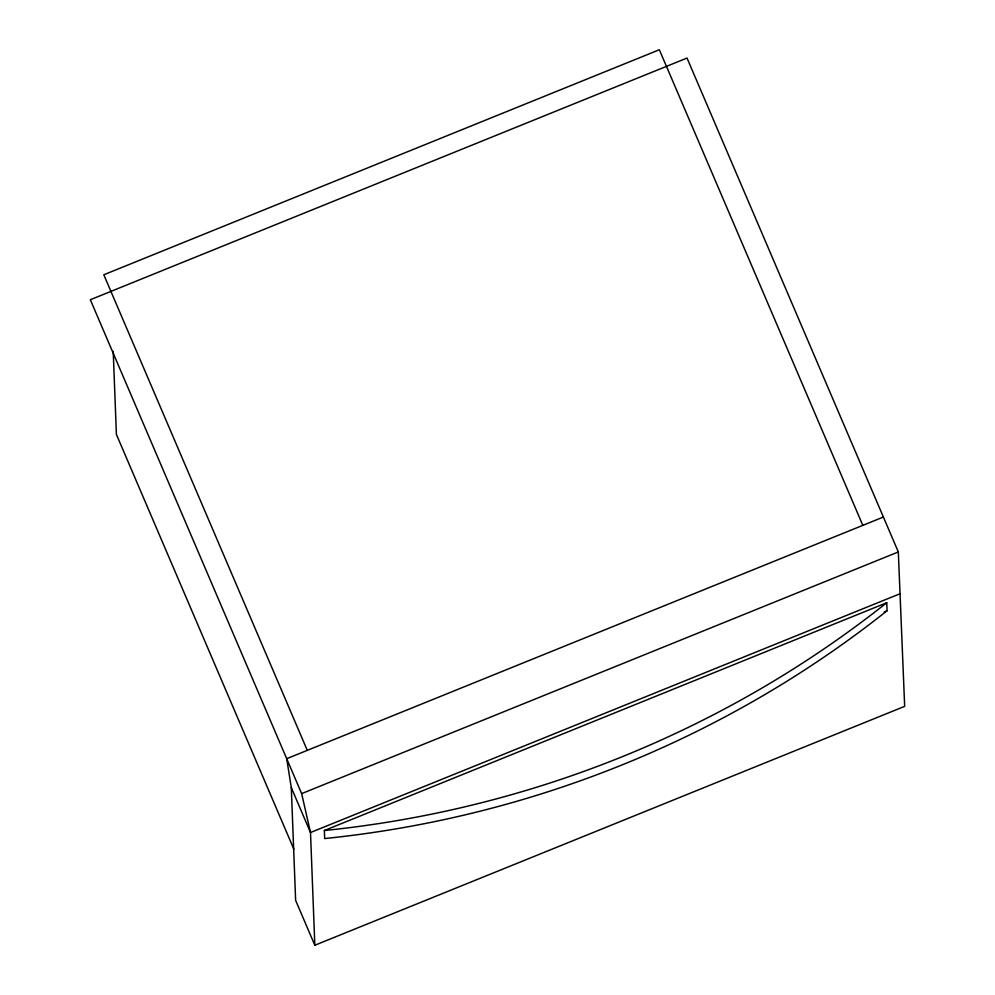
<?xml version="1.0" encoding="UTF-8"?>
<svg xmlns="http://www.w3.org/2000/svg" width="995" height="995" viewBox="0 0 995 995"><rect width="100%" height="100%" fill="white"/><g stroke="black" fill="none" stroke-linecap="round" stroke-linejoin="round"><path stroke-width="1.49" d="M883.386 517.027L286.697 758.7L291.299 787.617L295.627 900.351L314.83 945.25L904.666 706.35L898.323 551.951L687.023 58.046L90.334 299.731L301.647 793.624L310.502 832.516L314.83 945.25M301.647 793.624L898.323 551.951M900.326 593.617L310.502 832.516L291.299 787.617M324.358 830.526L886.756 602.734L887.055 610.756A1062.498 1031.392 -2.2 0 1 324.668 838.549L324.358 830.526A1062.498 1031.392 -2.2 0 0 886.756 602.734M884.182 611.925L887.055 610.756M862.814 525.36L659.337 49.75L103.803 274.769L307.281 750.367M293.873 849.22L116.403 434.429L113.219 351.372"/></g></svg>
